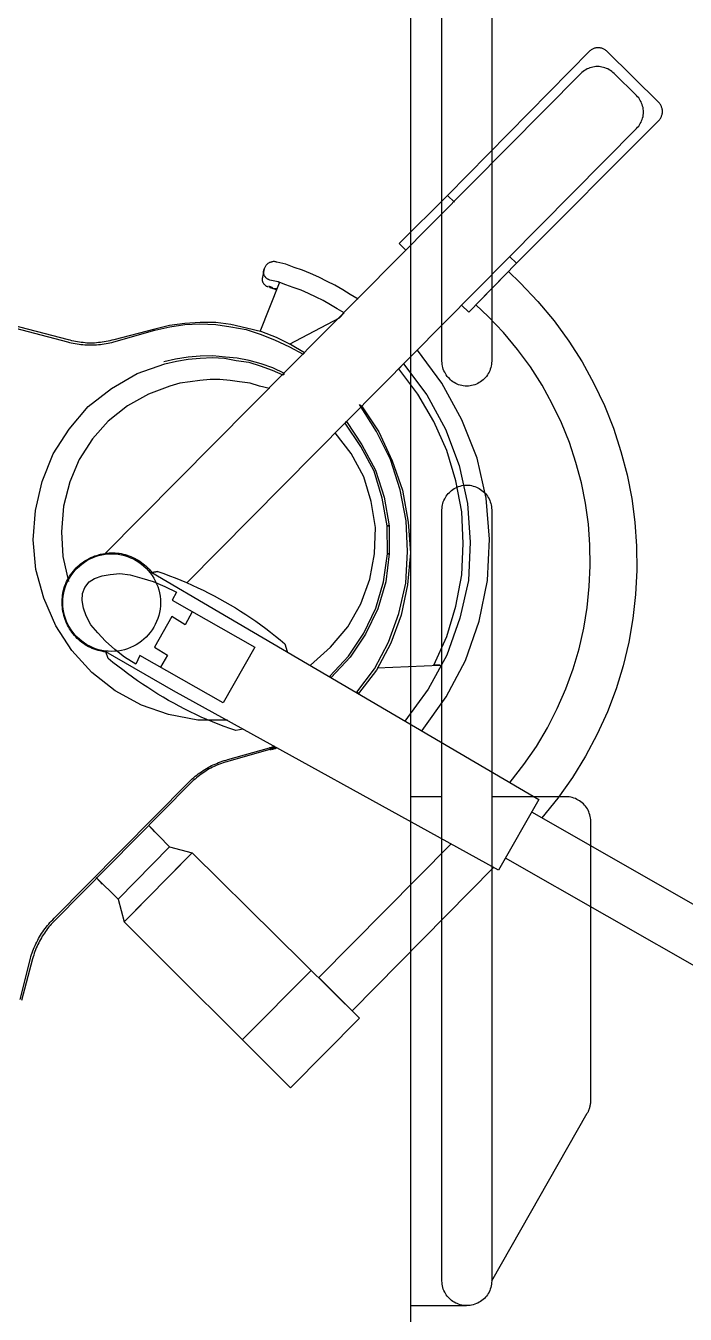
# Model space of a CAD drawing. Header units: metres. Extents: x 0 to 31.2, y 0 to 17.3.
# Drawn here: x 23.556 to 24.094, y 3.945 to 4.996 of the extents above; entities that cross this region are included whole.
import ezdxf

# ---------------------------------------------------------------- set-up
doc = ezdxf.new("R2010")
doc.units = ezdxf.units.M
doc.header["$MEASUREMENT"] = 0
doc.layers.add('Equipment Layer', color=7, linetype='CONTINUOUS', true_color=0xc20f8a)

msp = doc.modelspace()

# ---------------------------------------------------------------- linework, layer by layer
at = {"layer": 'Equipment Layer'}
for points in [[(23.8954, 4.7226), (23.8954, 5.6787)], [(23.936, 5.6787), (23.936, 4.7226)], [(23.87, 5.6734), (23.193, 5.6734), (23.193, 2.4056), (23.87, 2.4056), (23.87, 5.6734)], [(24.0161, 4.9756), (23.9, 4.8578), (23.8605, 4.8186), (23.8661, 4.8129)], [(24.0295, 4.9756), (24.029, 4.976), (24.0285, 4.9764), (24.0279, 4.9767), (24.0274, 4.977), (24.0268, 4.9773), (24.0263, 4.9776), (24.0257, 4.9778), (24.0251, 4.9779), (24.0245, 4.9781), (24.0239, 4.9782), (24.0234, 4.9782), (24.0228, 4.9782), (24.0222, 4.9782), (24.0216, 4.9782), (24.021, 4.9781), (24.0204, 4.9779), (24.0198, 4.9778), (24.0192, 4.9776), (24.0187, 4.9773), (24.0181, 4.977), (24.0176, 4.9767), (24.0171, 4.9764), (24.0165, 4.976), (24.0161, 4.9756)], [(24.0728, 4.9329), (24.0295, 4.9756)], [(24.0358, 4.9572), (24.0349, 4.9581), (24.0339, 4.9589), (24.0328, 4.9597), (24.0317, 4.9603), (24.0306, 4.9609), (24.0295, 4.9614), (24.0283, 4.9618), (24.0271, 4.9622), (24.0259, 4.9624), (24.0247, 4.9626), (24.0235, 4.9628), (24.0222, 4.9628), (24.021, 4.9628), (24.0198, 4.9626), (24.0185, 4.9624), (24.0173, 4.9622), (24.0161, 4.9618), (24.015, 4.9614), (24.0138, 4.9609), (24.0127, 4.9603), (24.0116, 4.9597), (24.0106, 4.9589), (24.0096, 4.9581), (24.0086, 4.9572)], [(24.0086, 4.9572), (23.6202, 4.5649)], [(24.0542, 4.9392), (24.0358, 4.9572)], [(24.0542, 4.9124), (24.055, 4.9133), (24.0559, 4.9143), (24.0566, 4.9153), (24.0572, 4.9164), (24.0578, 4.9174), (24.0583, 4.9186), (24.0587, 4.9197), (24.0591, 4.9209), (24.0594, 4.9221), (24.0596, 4.9233), (24.0597, 4.9245), (24.0597, 4.9257), (24.0597, 4.9269), (24.0596, 4.9281), (24.0594, 4.9294), (24.0591, 4.9306), (24.0587, 4.9318), (24.0583, 4.9329), (24.0578, 4.9341), (24.0572, 4.9352), (24.0566, 4.9363), (24.0559, 4.9373), (24.055, 4.9383), (24.0542, 4.9392)], [(24.0728, 4.9195), (24.0732, 4.92), (24.0736, 4.9205), (24.0739, 4.921), (24.0742, 4.9216), (24.0744, 4.9221), (24.0746, 4.9227), (24.0748, 4.9232), (24.075, 4.9238), (24.0751, 4.9244), (24.0752, 4.925), (24.0752, 4.9256), (24.0752, 4.9262), (24.0752, 4.9268), (24.0752, 4.9274), (24.0751, 4.928), (24.075, 4.9286), (24.0748, 4.9291), (24.0746, 4.9297), (24.0744, 4.9303), (24.0742, 4.9308), (24.0739, 4.9314), (24.0736, 4.9319), (24.0732, 4.9324), (24.0728, 4.9329)], [(23.6873, 4.5417), (24.0542, 4.9124)], [(23.9113, 4.7681), (23.9173, 4.7625), (23.9561, 4.8024), (24.0728, 4.9195)], [(23.9, 4.8578), (23.9056, 4.8521), (23.9, 4.8578)], [(23.9504, 4.808), (23.9561, 4.8024), (23.9504, 4.808)], [(23.7501, 4.7967), (23.7504, 4.7978), (23.749, 4.7911)], [(23.755, 4.7886), (23.7545, 4.7888), (23.7541, 4.789), (23.7536, 4.7892), (23.7532, 4.7895), (23.7529, 4.7897), (23.7525, 4.79), (23.7522, 4.7903), (23.7518, 4.7906), (23.7515, 4.7909), (23.7513, 4.7912), (23.751, 4.7915), (23.7508, 4.7919), (23.7506, 4.7922), (23.7504, 4.7926), (23.7503, 4.793), (23.7502, 4.7934), (23.7501, 4.7938), (23.75, 4.7942), (23.7499, 4.7946), (23.7499, 4.795), (23.7499, 4.7954), (23.7499, 4.7958), (23.75, 4.7963), (23.7501, 4.7967)], [(23.7603, 4.8034), (23.7598, 4.8035), (23.7592, 4.8036), (23.7587, 4.8037), (23.7582, 4.8037), (23.7577, 4.8037), (23.7572, 4.8036), (23.7567, 4.8036), (23.7562, 4.8034), (23.7557, 4.8033), (23.7552, 4.8031), (23.7547, 4.8029), (23.7543, 4.8027), (23.7539, 4.8025), (23.7534, 4.8022), (23.753, 4.8019), (23.7527, 4.8015), (23.7523, 4.8011), (23.752, 4.8007), (23.7516, 4.8003), (23.7513, 4.7999), (23.7511, 4.7994), (23.7508, 4.7989), (23.7506, 4.7983), (23.7504, 4.7978)], [(23.827, 4.7731), (23.8206, 4.777), (23.8146, 4.7808), (23.8079, 4.7844), (23.8016, 4.7875), (23.7949, 4.7911), (23.7882, 4.7939), (23.7815, 4.7967), (23.7748, 4.7988), (23.768, 4.8017), (23.7606, 4.8034), (23.7603, 4.8034)], [(23.9332, 4.759), (23.9229, 4.7685), (23.9497, 4.7957), (23.9593, 4.7865)], [(23.7472, 4.7466), (23.7628, 4.7865), (23.7617, 4.7872), (23.755, 4.7886)], [(23.749, 4.7911), (23.7489, 4.7906), (23.7488, 4.7902), (23.7487, 4.7898), (23.7487, 4.7893), (23.7487, 4.7889), (23.7488, 4.7885), (23.7488, 4.7881), (23.7489, 4.7877), (23.749, 4.7873), (23.7492, 4.787), (23.7493, 4.7866), (23.7495, 4.7863), (23.7497, 4.7859), (23.75, 4.7856), (23.7502, 4.7853), (23.7505, 4.785), (23.7508, 4.7847), (23.7511, 4.7845), (23.7514, 4.7842), (23.7517, 4.784), (23.7521, 4.7838), (23.7525, 4.7836), (23.7528, 4.7835), (23.7532, 4.7833)], [(23.7709, 4.7364), (23.8118, 4.7579), (23.8157, 4.7618), (23.81, 4.7653), (23.8044, 4.7685), (23.7984, 4.772), (23.7927, 4.7748), (23.7864, 4.7777), (23.7804, 4.7805), (23.774, 4.7826), (23.768, 4.7847), (23.7617, 4.7872)], [(23.9593, 4.7865), (23.9736, 4.7713), (23.9868, 4.7554), (23.9989, 4.7389), (24.0097, 4.7218), (24.0194, 4.7042), (24.0279, 4.6862), (24.0353, 4.6677), (24.0414, 4.6489), (24.0464, 4.6298), (24.0502, 4.6105), (24.0528, 4.591), (24.0542, 4.5714), (24.0544, 4.5518), (24.0534, 4.5322), (24.0512, 4.5126), (24.0478, 4.4932), (24.0432, 4.474), (24.0374, 4.455), (24.0304, 4.4364), (24.0221, 4.4181), (24.0126, 4.4002), (24.002, 4.3828), (23.99, 4.366), (23.9769, 4.3498)], [(23.4396, 4.7777), (23.5899, 4.7382)], [(23.5906, 4.7399), (23.44, 4.7791)], [(23.7546, 4.7833), (23.755, 4.7826), (23.7578, 4.7819), (23.7585, 4.7815), (23.7606, 4.7808), (23.7603, 4.7815), (23.7575, 4.7819), (23.7568, 4.7826), (23.7546, 4.7833), (23.7539, 4.7833), (23.7546, 4.7833)], [(23.7557, 4.7826), (23.755, 4.7826), (23.7557, 4.7826)], [(23.7568, 4.7826), (23.7557, 4.7826), (23.7568, 4.7826)], [(23.7578, 4.7819), (23.7575, 4.7819), (23.7578, 4.7819)], [(23.7596, 4.7815), (23.7585, 4.7815), (23.7596, 4.7815)], [(23.7603, 4.7815), (23.7596, 4.7815), (23.7603, 4.7815)], [(23.6276, 4.7382), (23.6612, 4.7477), (23.6735, 4.7505), (23.6855, 4.7523), (23.6978, 4.753), (23.7109, 4.7523), (23.7232, 4.7505), (23.7356, 4.7484), (23.7472, 4.7445), (23.7589, 4.7399), (23.7709, 4.7343), (23.7822, 4.7283), (23.7832, 4.7293), (23.7719, 4.736), (23.7603, 4.7417), (23.7483, 4.7463), (23.7359, 4.7494), (23.7232, 4.7523), (23.7109, 4.754), (23.6982, 4.754), (23.6855, 4.7533), (23.6732, 4.7516), (23.6612, 4.7487), (23.6276, 4.7399)], [(23.9511, 4.379), (23.9623, 4.3933), (23.9724, 4.4081), (23.9815, 4.4234), (23.9895, 4.439), (23.9964, 4.455), (24.0024, 4.4713), (24.0072, 4.4878), (24.0111, 4.5046), (24.0139, 4.5215), (24.0156, 4.5385), (24.0164, 4.5555), (24.0161, 4.5726), (24.0148, 4.5896), (24.0124, 4.6065), (24.0091, 4.6232), (24.0047, 4.6398), (23.9993, 4.6561), (23.9929, 4.6721), (23.9854, 4.6877), (23.977, 4.703), (23.9675, 4.7178), (23.9571, 4.7321), (23.9456, 4.7458), (23.9332, 4.759)], [(23.5899, 4.7382), (23.5914, 4.7378), (23.593, 4.7374), (23.5946, 4.7371), (23.5961, 4.7368), (23.5977, 4.7366), (23.5993, 4.7364), (23.6008, 4.7362), (23.6024, 4.736), (23.604, 4.7359), (23.6056, 4.7358), (23.6072, 4.7358), (23.6088, 4.7358), (23.6104, 4.7358), (23.6119, 4.7358), (23.6135, 4.7359), (23.6151, 4.736), (23.6167, 4.7362), (23.6183, 4.7364), (23.6198, 4.7366), (23.6214, 4.7368), (23.623, 4.7371), (23.6245, 4.7374), (23.6261, 4.7378), (23.6276, 4.7382)], [(23.6276, 4.7399), (23.6261, 4.7395), (23.6245, 4.7391), (23.623, 4.7388), (23.6214, 4.7385), (23.6199, 4.7382), (23.6183, 4.7379), (23.6167, 4.7377), (23.6151, 4.7376), (23.6136, 4.7374), (23.612, 4.7373), (23.6104, 4.7373), (23.6089, 4.7373), (23.6073, 4.7373), (23.6057, 4.7373), (23.6042, 4.7374), (23.6026, 4.7376), (23.6011, 4.7377), (23.5996, 4.7379), (23.598, 4.7382), (23.5965, 4.7385), (23.595, 4.7388), (23.5935, 4.7391), (23.5921, 4.7395), (23.5906, 4.7399)], [(23.8792, 4.421), (23.8989, 4.4485), (23.9145, 4.4782), (23.9257, 4.5103), (23.9324, 4.5434), (23.9342, 4.5773), (23.9314, 4.6108), (23.924, 4.6433), (23.9116, 4.6747), (23.8954, 4.7046), (23.8753, 4.7315)], [(23.7204, 4.4295), (23.6961, 4.4295), (23.6724, 4.4341), (23.6502, 4.4418), (23.6287, 4.4535), (23.6097, 4.4683), (23.5934, 4.4863), (23.5804, 4.5064), (23.5705, 4.529), (23.5641, 4.5526), (23.562, 4.5766), (23.5638, 4.6006), (23.5691, 4.6242), (23.5783, 4.6468), (23.5913, 4.6669), (23.6068, 4.6856), (23.6259, 4.7001), (23.6467, 4.7124), (23.6693, 4.7202), (23.6788, 4.7226), (23.6883, 4.724), (23.6982, 4.7248), (23.7081, 4.7255), (23.718, 4.7248), (23.7275, 4.723), (23.7377, 4.7216), (23.7472, 4.7188), (23.7568, 4.7152), (23.7656, 4.7113), (23.767, 4.7124), (23.7575, 4.717), (23.7479, 4.7202), (23.7381, 4.723), (23.7282, 4.7248), (23.7187, 4.7258), (23.7084, 4.7269), (23.6982, 4.7265), (23.6883, 4.7258), (23.6781, 4.724), (23.6686, 4.7219)], [(23.9155, 4.7022), (23.9142, 4.7022), (23.9128, 4.7024), (23.9115, 4.7026), (23.9102, 4.7029), (23.909, 4.7033), (23.9078, 4.7038), (23.9066, 4.7043), (23.9054, 4.705), (23.9043, 4.7057), (23.9033, 4.7064), (23.9023, 4.7073), (23.9014, 4.7082), (23.9005, 4.7091), (23.8996, 4.7101), (23.8989, 4.7112), (23.8982, 4.7123), (23.8976, 4.7135), (23.897, 4.7147), (23.8965, 4.7159), (23.8961, 4.7172), (23.8958, 4.7185), (23.8956, 4.7199), (23.8955, 4.7212), (23.8954, 4.7226)], [(23.936, 4.7226), (23.9359, 4.7212), (23.9358, 4.7199), (23.9356, 4.7185), (23.9352, 4.7172), (23.9348, 4.7159), (23.9344, 4.7147), (23.9338, 4.7135), (23.9332, 4.7123), (23.9325, 4.7112), (23.9317, 4.7101), (23.9309, 4.7091), (23.93, 4.7082), (23.929, 4.7073), (23.928, 4.7064), (23.9269, 4.7057), (23.9258, 4.705), (23.9247, 4.7043), (23.9235, 4.7038), (23.9222, 4.7033), (23.9209, 4.7029), (23.9196, 4.7026), (23.9183, 4.7024), (23.9169, 4.7022), (23.9155, 4.7022)], [(23.8425, 4.4722), (23.8936, 4.4743), (23.8887, 4.4743), (23.8993, 4.4979), (23.9067, 4.5226), (23.9116, 4.548), (23.9127, 4.5738), (23.9116, 4.5995), (23.9067, 4.6249), (23.8993, 4.6496), (23.8887, 4.6732), (23.8756, 4.6955), (23.8601, 4.7163), (23.864, 4.7202), (23.8831, 4.6951), (23.8982, 4.6669), (23.9095, 4.6373), (23.9162, 4.6062), (23.9183, 4.5748), (23.9169, 4.5434), (23.9099, 4.5127), (23.8993, 4.4827), (23.8841, 4.4549), (23.8651, 4.4288)], [(23.7546, 4.7001), (23.7465, 4.7022), (23.7388, 4.7046), (23.7303, 4.7057), (23.7225, 4.7068), (23.7141, 4.7075), (23.7063, 4.7075), (23.6978, 4.7068), (23.6901, 4.7057), (23.6816, 4.7046), (23.6735, 4.7022), (23.6559, 4.6955), (23.6389, 4.6859), (23.6231, 4.6736), (23.6104, 4.6591), (23.5994, 4.6422), (23.5917, 4.6239), (23.5867, 4.6041), (23.585, 4.5833), (23.586, 4.5632), (23.5906, 4.5427)], [(23.8298, 4.6859), (23.8439, 4.6648), (23.8548, 4.6411), (23.8633, 4.6172), (23.8679, 4.5911), (23.8697, 4.566), (23.8672, 4.5399), (23.8622, 4.5152), (23.8538, 4.4923), (23.8421, 4.4704), (23.8273, 4.4513), (23.8259, 4.4524), (23.8404, 4.4715), (23.8517, 4.4933), (23.8601, 4.5166), (23.8658, 4.5413), (23.8672, 4.5671), (23.8661, 4.5921), (23.8612, 4.6175), (23.8534, 4.6422), (23.8421, 4.6651), (23.828, 4.687), (23.8298, 4.6859)], [(23.8174, 4.6732), (23.8301, 4.6542), (23.8411, 4.6334), (23.8481, 4.6115), (23.8524, 4.5882), (23.8506, 4.5882), (23.8467, 4.6108), (23.84, 4.6327), (23.8291, 4.6528), (23.8164, 4.6718), (23.8174, 4.6732)], [(23.7882, 4.4743), (23.8044, 4.4891), (23.8185, 4.5057), (23.8291, 4.5244), (23.8365, 4.5445), (23.8404, 4.5653), (23.8411, 4.5868), (23.8375, 4.608), (23.8316, 4.6281), (23.8213, 4.6471), (23.8083, 4.6641)], [(23.8954, 4.6013), (23.8955, 4.6026), (23.8956, 4.6039), (23.8958, 4.6052), (23.8961, 4.6064), (23.8965, 4.6077), (23.897, 4.6089), (23.8976, 4.6101), (23.8982, 4.6112), (23.8989, 4.6123), (23.8996, 4.6133), (23.9005, 4.6144), (23.9014, 4.6153), (23.9023, 4.6162), (23.9033, 4.617), (23.9043, 4.6178), (23.9054, 4.6185), (23.9066, 4.6192), (23.9078, 4.6197), (23.909, 4.6202), (23.9102, 4.6206), (23.9115, 4.621), (23.9128, 4.6212), (23.9142, 4.6213), (23.9155, 4.6214)], [(23.9155, 4.6214), (23.9155, 4.6214)], [(23.9155, 4.6214), (23.9169, 4.6213), (23.9183, 4.6212), (23.9196, 4.621), (23.9209, 4.6206), (23.9222, 4.6202), (23.9235, 4.6197), (23.9247, 4.6192), (23.9258, 4.6185), (23.9269, 4.6178), (23.928, 4.617), (23.929, 4.6162), (23.93, 4.6153), (23.9309, 4.6144), (23.9317, 4.6133), (23.9325, 4.6123), (23.9332, 4.6112), (23.9338, 4.6101), (23.9344, 4.6089), (23.9348, 4.6077), (23.9352, 4.6064), (23.9356, 4.6052), (23.9358, 4.6039), (23.9359, 4.6026), (23.936, 4.6013)], [(23.8954, 3.9719), (23.8954, 4.6013)], [(23.936, 4.6013), (23.936, 3.9719)], [(23.8524, 4.5882), (23.8524, 4.5653), (23.851, 4.5653), (23.8506, 4.5882), (23.8524, 4.5882)], [(23.586, 4.5254), (23.5861, 4.5281), (23.5864, 4.5308), (23.5868, 4.5334), (23.5875, 4.536), (23.5882, 4.5385), (23.5892, 4.5409), (23.5903, 4.5432), (23.5915, 4.5455), (23.5929, 4.5477), (23.5944, 4.5497), (23.596, 4.5517), (23.5977, 4.5536), (23.5996, 4.5553), (23.6016, 4.5569), (23.6037, 4.5585), (23.6058, 4.5598), (23.6081, 4.5611), (23.6104, 4.5621), (23.6128, 4.5631), (23.6153, 4.5639), (23.6179, 4.5645), (23.6205, 4.5649), (23.6232, 4.5652), (23.6259, 4.5653)], [(23.5906, 4.5455), (23.5916, 4.547), (23.5925, 4.5484), (23.5936, 4.5498), (23.5947, 4.5511), (23.5958, 4.5524), (23.5969, 4.5537), (23.5981, 4.5548), (23.5994, 4.5559), (23.6006, 4.557), (23.6019, 4.558), (23.6033, 4.559), (23.6047, 4.5599), (23.6061, 4.5607), (23.6075, 4.5615), (23.609, 4.5622), (23.6105, 4.5629), (23.6121, 4.5635), (23.6137, 4.564), (23.6153, 4.5645), (23.6169, 4.565), (23.6186, 4.5653), (23.6203, 4.5656), (23.622, 4.5658), (23.6238, 4.566)], [(23.6238, 4.566), (23.6254, 4.5661), (23.6271, 4.5661), (23.6288, 4.5661), (23.6304, 4.5659), (23.6321, 4.5657), (23.6337, 4.5655), (23.6353, 4.5651), (23.6369, 4.5647), (23.6385, 4.5642), (23.64, 4.5637), (23.6416, 4.5631), (23.6431, 4.5624), (23.6446, 4.5617), (23.646, 4.5609), (23.6475, 4.5601), (23.6489, 4.5592), (23.6502, 4.5582), (23.6515, 4.5572), (23.6528, 4.5562), (23.6541, 4.5551), (23.6553, 4.5539), (23.6565, 4.5527), (23.6576, 4.5514), (23.6587, 4.5501)], [(23.6259, 4.5653), (23.6286, 4.5652), (23.6313, 4.5649), (23.6339, 4.5645), (23.6364, 4.5639), (23.6389, 4.5631), (23.6413, 4.5621), (23.6437, 4.5611), (23.6459, 4.5598), (23.6481, 4.5585), (23.6502, 4.5569), (23.6522, 4.5553), (23.654, 4.5536), (23.6558, 4.5517), (23.6574, 4.5497), (23.6589, 4.5477), (23.6603, 4.5455), (23.6615, 4.5432), (23.6626, 4.5409), (23.6635, 4.5385), (23.6643, 4.536), (23.6649, 4.5334), (23.6654, 4.5308), (23.6657, 4.5281), (23.6657, 4.5254)], [(23.8524, 4.5653), (23.8495, 4.5424), (23.8432, 4.5205), (23.833, 4.4997), (23.8206, 4.481), (23.8051, 4.4644), (23.804, 4.4655), (23.8192, 4.4817), (23.8316, 4.5004), (23.8414, 4.5208), (23.8478, 4.5424), (23.851, 4.5653), (23.8524, 4.5653)], [(23.5899, 4.5071), (23.5892, 4.5086), (23.5885, 4.5102), (23.5879, 4.5118), (23.5874, 4.5134), (23.5869, 4.515), (23.5865, 4.5167), (23.5862, 4.5183), (23.5859, 4.52), (23.5857, 4.5216), (23.5856, 4.5233), (23.5855, 4.5249), (23.5855, 4.5266), (23.5855, 4.5282), (23.5857, 4.5299), (23.5859, 4.5315), (23.5861, 4.5331), (23.5864, 4.5348), (23.5868, 4.5364), (23.5873, 4.5379), (23.5878, 4.5395), (23.5884, 4.5411), (23.5891, 4.5426), (23.5898, 4.5441), (23.5906, 4.5455)], [(23.6326, 4.5491), (23.641, 4.548), (23.6506, 4.5455), (23.6597, 4.5427), (23.6693, 4.5385), (23.6788, 4.5339), (23.6753, 4.5275), (23.7427, 4.4891), (23.7169, 4.4436), (23.6488, 4.4824), (23.6456, 4.4753), (23.6365, 4.481), (23.6284, 4.4873), (23.6209, 4.494), (23.6146, 4.5007), (23.6089, 4.5074), (23.6051, 4.5148), (23.6029, 4.5208), (23.6019, 4.5272), (23.6022, 4.5328), (23.604, 4.5378), (23.6075, 4.5424), (23.6118, 4.5452), (23.6181, 4.5473), (23.6248, 4.5484), (23.6326, 4.5491)], [(23.6587, 4.5501), (23.7134, 4.518), (23.9744, 4.3649), (23.9416, 4.3071), (23.6763, 4.4535), (23.6213, 4.4852)], [(23.6587, 4.5501), (23.6636, 4.5508), (23.6587, 4.5501)], [(23.6636, 4.5508), (23.6684, 4.5492), (23.6731, 4.5474), (23.6778, 4.5456), (23.6824, 4.5437), (23.687, 4.5418), (23.6916, 4.5397), (23.6961, 4.5376), (23.7006, 4.5355), (23.7051, 4.5332), (23.7095, 4.5309), (23.7139, 4.5286), (23.7183, 4.5261), (23.7226, 4.5236), (23.7269, 4.5211), (23.7311, 4.5184), (23.7353, 4.5157), (23.7394, 4.513), (23.7435, 4.5102), (23.7476, 4.5073), (23.7517, 4.5043), (23.7556, 4.5013), (23.7596, 4.4982), (23.7635, 4.4951), (23.7673, 4.4919)], [(23.6259, 4.4856), (23.6232, 4.4857), (23.6205, 4.4859), (23.6179, 4.4864), (23.6153, 4.487), (23.6128, 4.4878), (23.6104, 4.4887), (23.6081, 4.4898), (23.6058, 4.491), (23.6037, 4.4924), (23.6016, 4.4939), (23.5996, 4.4955), (23.5977, 4.4973), (23.596, 4.4992), (23.5944, 4.5011), (23.5929, 4.5032), (23.5915, 4.5054), (23.5903, 4.5076), (23.5892, 4.51), (23.5882, 4.5124), (23.5875, 4.5149), (23.5868, 4.5174), (23.5864, 4.5201), (23.5861, 4.5227), (23.586, 4.5254)], [(23.6657, 4.5254), (23.6657, 4.5227), (23.6654, 4.5201), (23.6649, 4.5174), (23.6643, 4.5149), (23.6635, 4.5124), (23.6626, 4.51), (23.6615, 4.5076), (23.6603, 4.5054), (23.6589, 4.5032), (23.6574, 4.5011), (23.6558, 4.4992), (23.654, 4.4973), (23.6522, 4.4955), (23.6502, 4.4939), (23.6481, 4.4924), (23.6459, 4.491), (23.6437, 4.4898), (23.6413, 4.4887), (23.6389, 4.4878), (23.6364, 4.487), (23.6339, 4.4864), (23.6313, 4.4859), (23.6286, 4.4857), (23.6259, 4.4856)], [(23.6915, 4.518), (23.6859, 4.5074), (23.6749, 4.5141), (23.6608, 4.4891), (23.6714, 4.4827), (23.6657, 4.4729)], [(23.6213, 4.4852), (23.6196, 4.4854), (23.618, 4.4857), (23.6164, 4.4861), (23.6148, 4.4865), (23.6132, 4.4869), (23.6116, 4.4875), (23.6101, 4.4881), (23.6086, 4.4888), (23.6071, 4.4895), (23.6057, 4.4903), (23.6043, 4.4911), (23.6029, 4.4921), (23.6016, 4.493), (23.6003, 4.494), (23.5991, 4.4951), (23.5979, 4.4962), (23.5967, 4.4974), (23.5956, 4.4987), (23.5945, 4.4999), (23.5935, 4.5013), (23.5925, 4.5027), (23.5916, 4.5041), (23.5907, 4.5056), (23.5899, 4.5071)], [(23.7673, 4.4919), (23.7691, 4.4856)], [(23.6231, 4.4799), (23.6213, 4.4852)], [(23.7271, 4.421), (23.7223, 4.4227), (23.7176, 4.4244), (23.7129, 4.4262), (23.7082, 4.4281), (23.7036, 4.4301), (23.699, 4.4321), (23.6945, 4.4342), (23.69, 4.4364), (23.6855, 4.4386), (23.6811, 4.4409), (23.6767, 4.4433), (23.6723, 4.4457), (23.668, 4.4482), (23.6637, 4.4508), (23.6595, 4.4534), (23.6553, 4.4561), (23.6511, 4.4589), (23.647, 4.4617), (23.6429, 4.4646), (23.6389, 4.4675), (23.6349, 4.4705), (23.6309, 4.4736), (23.627, 4.4767), (23.6231, 4.4799)], [(23.8947, 4.4739), (23.8936, 4.4743), (23.8947, 4.4739)], [(23.7331, 4.4221), (23.7271, 4.421)], [(23.7208, 4.3974), (23.7546, 4.4069), (23.7585, 4.4076), (23.7585, 4.4083), (23.7568, 4.4076)], [(23.7568, 4.4076), (23.7561, 4.4069), (23.7603, 4.4069), (23.7596, 4.4065), (23.7589, 4.4065), (23.7596, 4.4065), (23.7585, 4.4065), (23.7589, 4.4065), (23.7585, 4.4065), (23.7578, 4.4058), (23.7575, 4.4058), (23.7578, 4.4058), (23.7568, 4.4058), (23.7575, 4.4058), (23.7568, 4.4058), (23.7561, 4.4055), (23.7557, 4.4055), (23.7561, 4.4055), (23.755, 4.4055), (23.7557, 4.4055), (23.755, 4.4055), (23.7215, 4.396)], [(23.7546, 4.4069), (23.755, 4.4069), (23.7546, 4.4069)], [(23.755, 4.4069), (23.7557, 4.4069), (23.755, 4.4069)], [(23.7557, 4.4069), (23.7561, 4.4069), (23.7557, 4.4069)], [(23.7568, 4.4076), (23.7575, 4.4076), (23.7568, 4.4076)], [(23.7575, 4.4076), (23.7578, 4.4076), (23.7575, 4.4076)], [(23.7578, 4.4076), (23.7585, 4.4076), (23.7578, 4.4076)], [(23.7603, 4.4069), (23.7606, 4.4069), (23.7603, 4.4069)], [(23.6883, 4.3783), (23.6894, 4.3795), (23.6906, 4.3806), (23.6917, 4.3816), (23.6929, 4.3827), (23.6941, 4.3837), (23.6954, 4.3847), (23.6966, 4.3857), (23.6979, 4.3866), (23.6992, 4.3875), (23.7005, 4.3884), (23.7019, 4.3893), (23.7032, 4.3901), (23.7046, 4.3909), (23.706, 4.3916), (23.7074, 4.3924), (23.7088, 4.3931), (23.7103, 4.3937), (23.7117, 4.3943), (23.7132, 4.3949), (23.7147, 4.3955), (23.7162, 4.396), (23.7177, 4.3965), (23.7192, 4.397), (23.7208, 4.3974)], [(23.7215, 4.396), (23.7199, 4.3956), (23.7184, 4.3952), (23.7169, 4.3947), (23.7154, 4.3942), (23.714, 4.3937), (23.7125, 4.3931), (23.7111, 4.3925), (23.7096, 4.3918), (23.7082, 4.3911), (23.7068, 4.3904), (23.7055, 4.3897), (23.7041, 4.3889), (23.7028, 4.388), (23.7015, 4.3872), (23.7002, 4.3863), (23.6989, 4.3854), (23.6976, 4.3845), (23.6964, 4.3835), (23.6952, 4.3825), (23.694, 4.3815), (23.6928, 4.3805), (23.6916, 4.3794), (23.6905, 4.3784), (23.6894, 4.3773)], [(23.579, 4.2679), (23.6883, 4.3783)], [(23.6894, 4.3773), (23.58, 4.2665)], [(23.8954, 4.367), (23.87, 4.367)], [(23.9963, 4.367), (23.936, 4.367)], [(24.0168, 4.3469), (24.0167, 4.3483), (24.0166, 4.3497), (24.0163, 4.351), (24.016, 4.3523), (24.0156, 4.3536), (24.0151, 4.3548), (24.0146, 4.356), (24.014, 4.3572), (24.0133, 4.3583), (24.0125, 4.3593), (24.0117, 4.3603), (24.0108, 4.3612), (24.0098, 4.3621), (24.0088, 4.3629), (24.0077, 4.3637), (24.0066, 4.3643), (24.0055, 4.3649), (24.0043, 4.3655), (24.003, 4.3659), (24.0017, 4.3663), (24.0004, 4.3666), (23.9991, 4.3669), (23.9977, 4.367), (23.9963, 4.367)], [(23.9684, 4.3547), (24.5487, 4.0231), (24.5131, 4.0439)], [(23.6181, 4.2958), (23.6132, 4.3011), (23.6312, 4.2834), (23.6732, 4.3261), (23.6559, 4.3438), (23.6608, 4.3385)], [(24.0168, 4.119), (24.0168, 4.3469)], [(23.6732, 4.3261), (23.6915, 4.3212)], [(23.9028, 4.3286), (23.7949, 4.2196), (23.822, 4.1924), (23.9374, 4.3092)], [(23.6915, 4.3212), (23.828, 4.1864), (23.7719, 4.1296), (23.6361, 4.2651), (23.6915, 4.3212)], [(23.6848, 4.3145), (23.6428, 4.2718)], [(23.9469, 4.3173), (24.5276, 3.986), (24.4916, 4.0061)], [(23.6312, 4.2834), (23.6361, 4.2651)], [(23.5596, 4.2351), (23.56, 4.2366), (23.5605, 4.2382), (23.561, 4.2397), (23.5616, 4.2412), (23.5622, 4.2427), (23.5628, 4.2441), (23.5634, 4.2456), (23.5641, 4.2471), (23.5648, 4.2485), (23.5656, 4.2499), (23.5663, 4.2513), (23.5671, 4.2527), (23.568, 4.2541), (23.5688, 4.2554), (23.5697, 4.2567), (23.5706, 4.2581), (23.5716, 4.2594), (23.5726, 4.2606), (23.5736, 4.2619), (23.5746, 4.2631), (23.5756, 4.2644), (23.5767, 4.2656), (23.5778, 4.2667), (23.579, 4.2679)], [(23.58, 4.2665), (23.5789, 4.2654), (23.5778, 4.2643), (23.5767, 4.2631), (23.5757, 4.2619), (23.5747, 4.2608), (23.5737, 4.2595), (23.5728, 4.2583), (23.5719, 4.2571), (23.571, 4.2558), (23.5702, 4.2546), (23.5693, 4.2533), (23.5686, 4.2519), (23.5678, 4.2506), (23.5671, 4.2493), (23.5664, 4.2479), (23.5657, 4.2465), (23.5651, 4.2451), (23.5644, 4.2437), (23.5639, 4.2422), (23.5633, 4.2408), (23.5628, 4.2393), (23.5623, 4.2378), (23.5618, 4.2363), (23.5613, 4.2347)], [(23.5514, 4.2016), (23.5596, 4.2351)], [(23.5613, 4.2347), (23.5525, 4.2009)], [(23.7328, 4.1691), (23.7889, 4.2256)], [(24.0139, 4.1088), (24.0142, 4.1092), (24.0144, 4.1095), (24.0146, 4.1099), (24.0148, 4.1103), (24.0149, 4.1107), (24.0151, 4.111), (24.0153, 4.1114), (24.0155, 4.1118), (24.0156, 4.1123), (24.0157, 4.1127), (24.0159, 4.1131), (24.016, 4.1135), (24.0161, 4.114), (24.0162, 4.1144), (24.0163, 4.1148), (24.0164, 4.1153), (24.0165, 4.1157), (24.0166, 4.1162), (24.0166, 4.1167), (24.0167, 4.1171), (24.0167, 4.1176), (24.0167, 4.1181), (24.0168, 4.1186), (24.0168, 4.119)], [(23.936, 3.9719), (24.0139, 4.1088)], [(23.9155, 3.9518), (23.9142, 3.9519), (23.9128, 3.952), (23.9115, 3.9522), (23.9102, 3.9525), (23.909, 3.9529), (23.9078, 3.9534), (23.9066, 3.9539), (23.9054, 3.9545), (23.9043, 3.9552), (23.9033, 3.956), (23.9023, 3.9568), (23.9014, 3.9576), (23.9005, 3.9586), (23.8996, 3.9596), (23.8989, 3.9606), (23.8982, 3.9617), (23.8976, 3.9628), (23.897, 3.964), (23.8965, 3.9652), (23.8961, 3.9665), (23.8958, 3.9678), (23.8956, 3.9692), (23.8955, 3.9705), (23.8954, 3.9719)], [(23.936, 3.9719), (23.9359, 3.9705), (23.9358, 3.9692), (23.9356, 3.9678), (23.9352, 3.9665), (23.9348, 3.9652), (23.9344, 3.964), (23.9338, 3.9628), (23.9332, 3.9617), (23.9325, 3.9606), (23.9317, 3.9596), (23.9309, 3.9586), (23.93, 3.9576), (23.929, 3.9568), (23.928, 3.956), (23.9269, 3.9552), (23.9258, 3.9545), (23.9247, 3.9539), (23.9235, 3.9534), (23.9222, 3.9529), (23.9209, 3.9525), (23.9196, 3.9522), (23.9183, 3.952), (23.9169, 3.9519), (23.9155, 3.9518)], [(23.87, 3.9518), (23.9155, 3.9518)]]:
    msp.add_lwpolyline(points, dxfattribs=at)

doc.saveas('drawing.dxf')
